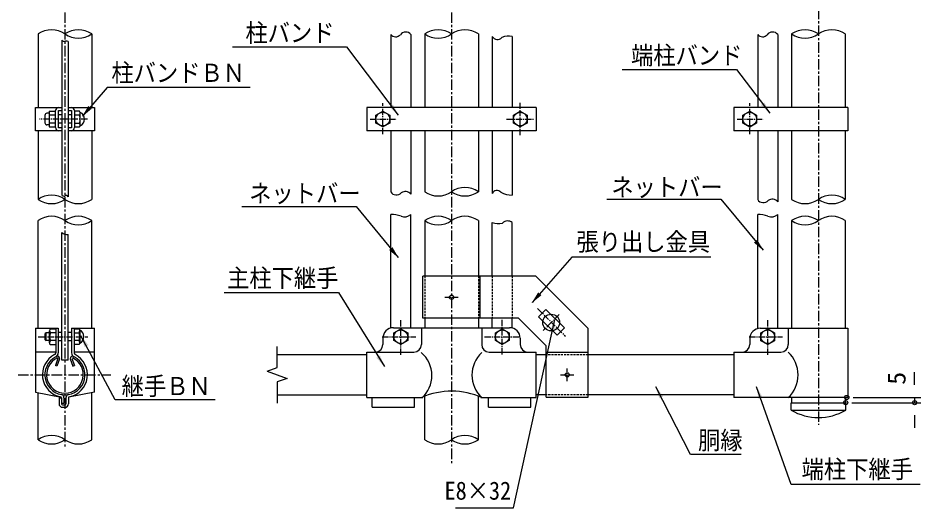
# Model space of a CAD drawing. Units: millimetres, scale not verified. Extents: x -5012 to 5012, y -3544 to 3544.
# Drawn here: x 1459 to 3612, y 582 to 1750 of the extents above; entities that cross this region are included whole.
import ezdxf
from ezdxf.enums import TextEntityAlignment as Align

# ---------------------------------------------------------------- set-up
doc = ezdxf.new("R2010")
doc.units = ezdxf.units.MM
doc.header["$LTSCALE"] = 20
doc.header["$PDMODE"] = 32
doc.header["$PDSIZE"] = 10
for name, pattern in [('USER1', [1.125, 0.75, -0.125, 0.125, -0.125]), ('USER2', [2, 1.25, -0.25, 0.25, -0.25]), ('USER3', [0.375, 0.25, -0.125])]:
    doc.linetypes.add(name, pattern=pattern)
for name, color, linetype, lineweight in [('0-1_8部品', 7, 'Continuous', 25), ('0-4_5寸法', 1, 'Continuous', 25), ('0-8_7詳細', 7, 'Continuous', 25)]:
    doc.layers.add(name, color=color, linetype=linetype, lineweight=lineweight)
doc.layers.add('0-5_DEFPOINTS', color=7, linetype='Continuous')
doc.styles.add('ＭＳ ゴシック', font='')
doc.styles.get('ＭＳ ゴシック').set_extended_font_data('MS Gothic')

msp = doc.modelspace()

# ---------------------------------------------------------------- linework, layer by layer
at = {"layer": '0-1_8部品', "color": 1, "linetype": 'USER1'}
for p, q in [((2697.88, 1057.51), (2764.32, 991.08)), ((2749.74, 1042.93), (2711.21, 1004.4))]:
    msp.add_line(p, q, dxfattribs=at)
at = {"layer": '0-1_8部品'}
for p, q in [((2717.84, 1055.23), (2700.16, 1037.55)), ((2700.16, 1037.55), (2744.36, 993.36))]:
    msp.add_line(p, q, dxfattribs=at)
msp.add_lwpolyline([(2717.84, 1055.23), (2762.04, 1011.04), (2744.36, 993.36)], dxfattribs=at)
at = {"layer": '0-4_5寸法'}
for p, q in [((3597.2, 875.12), (3597.2, 905.12)), ((3450.29, 845.12), (3612.2, 845.12)), ((3597.2, 845.12), (3597.2, 832.62)), ((3447.79, 832.62), (3612.2, 832.62)), ((3597.2, 802.62), (3597.2, 772.62))]:
    msp.add_line(p, q, dxfattribs=at)
for points in [[(1970.12, 1681.01), (2242.55, 1681.01), (2365.9, 1518.27)], [(2900.01, 1627.36), (3172.44, 1627.36), (3251.69, 1523.35)], [(2012.27, 1584.49), (1671.54, 1584.49), (1612.5, 1515.54)], [(2862.77, 1317.61), (3135.2, 1317.61), (3235.78, 1196.21)], [(1992.73, 1300.06), (2265.16, 1300.06), (2365.74, 1178.66)], [(3111.46, 1179.78), (2779.81, 1179.78), (2684.92, 1071.29)], [(1950.65, 1095.45), (2223.08, 1095.45), (2332.82, 918.77)], [(2502.66, 581.73), (2640.42, 581.73), (2739.5, 1031.18)], [(1929.37, 839.36), (1690.68, 839.36), (1609.08, 992.19)], [(3183.32, 708.76), (3062.38, 708.76), (2980.36, 870.3)], [(3610.36, 637.35), (3302.55, 637.35), (3220.3, 870.19)]]:
    msp.add_lwpolyline(points, dxfattribs=at)
for points in [[(1611.2, 1514.02), (1626.75, 1540.2), (1634.67, 1533.42)], [(2367.11, 1516.67), (2344.84, 1537.43), (2353.14, 1543.73)], [(3252.9, 1521.76), (3230.58, 1542.47), (3238.87, 1548.78)], [(3237.05, 1194.67), (3213.9, 1214.45), (3221.92, 1221.09)], [(2367.02, 1177.12), (2343.87, 1196.9), (2351.89, 1203.55)], [(2683.6, 1069.79), (2699.43, 1095.8), (2707.27, 1088.94)], [(2739.94, 1033.13), (2738.44, 1002.72), (2728.28, 1005.01)], [(1608.13, 993.96), (1626.86, 969.95), (1617.67, 965.04)], [(2333.88, 917.07), (2313.63, 939.81), (2322.48, 945.3)], [(2979.45, 872.08), (2997.68, 847.69), (2988.39, 842.97)], [(3219.63, 872.08), (3234.54, 845.53), (3224.71, 842.06)]]:
    msp.add_solid(points, dxfattribs=at)
at = {"layer": '0-5_DEFPOINTS'}
for p in [(3435.29, 845.12), (3432.79, 832.62), (3597.2, 832.62)]:
    msp.add_point(p, dxfattribs=at)
at = {"layer": '0-8_7詳細', "color": 1, "linetype": 'USER2'}
for p, q in [((1570.92, 2243.25), (1570.92, 723.53)), ((2492.79, 2243.25), (2492.79, 683.57)), ((3367.79, 2252.02), (3367.79, 779.59)), ((1459.12, 899.3), (1680.1, 899.3))]:
    msp.add_line(p, q, dxfattribs=at)
at = {"layer": '0-8_7詳細'}
for p, q in [((1506.91, 1711.76), (1506.91, 1536.63)), ((1634.92, 1711.76), (1634.92, 1536.63)), ((2347.9, 1710.77), (2347.9, 1536.63)), ((2395.77, 1710.77), (2395.77, 1536.63)), ((2428.78, 1711.76), (2428.78, 1536.63)), ((2428.78, 1711.76), (2428.78, 1536.63)), ((2556.79, 1711.76), (2556.79, 1536.63)), ((2589.8, 1705.73), (2589.8, 1536.63)), ((2637.68, 1705.73), (2637.68, 1536.63)), ((3222.9, 1710.76), (3222.9, 1536.62)), ((3270.77, 1710.76), (3270.77, 1536.62)), ((3303.78, 1711.75), (3303.78, 1536.62)), ((3431.79, 1711.75), (3431.79, 1536.62)), ((1563.36, 1696.97), (1563.36, 1328.55)), ((1578.48, 1693.7), (1578.48, 1323.64)), ((1548.24, 1536.63), (1563.36, 1536.63)), ((1548.24, 1536.63), (1563.36, 1536.63)), ((1548.24, 1488.75), (1548.24, 1529.07)), ((1578.48, 1536.63), (1593.59, 1536.63)), ((1578.48, 1529.57), (1586.54, 1529.57)), ((1593.59, 1529.07), (1593.59, 1488.75)), ((1593.6, 1536.63), (1641.22, 1536.63)), ((1641.22, 1536.63), (1641.22, 1481.19)), ((2694.37, 1536.63), (2694.37, 1481.19)), ((3438.09, 1536.62), (3438.09, 1481.19)), ((1523.04, 1517.73), (1523.04, 1500.09)), ((1533.12, 1522.77), (1528.08, 1522.77)), ((1533.12, 1527.81), (1548.24, 1527.81)), ((1533.12, 1527.81), (1533.12, 1490.01)), ((1548.24, 1518.35), (1533.31, 1518.35)), ((1563.36, 1518.99), (1555.29, 1518.99)), ((1586.54, 1518.99), (1578.48, 1518.99)), ((1605.52, 1527.81), (1593.6, 1527.81)), ((1605.94, 1518.36), (1593.6, 1518.36)), ((1607.45, 1524.46), (1605.52, 1527.81)), ((1607.45, 1493.36), (1607.45, 1524.46)), ((2312.62, 1518.37), (2329, 1527.82)), ((2312.62, 1499.45), (2312.62, 1518.37)), ((2329, 1527.82), (2345.38, 1518.37)), ((2345.38, 1518.37), (2345.38, 1499.45)), ((2640.2, 1518.37), (2656.58, 1527.82)), ((2640.2, 1499.45), (2640.2, 1518.37)), ((2656.58, 1527.82), (2672.96, 1518.37)), ((2672.96, 1518.37), (2672.96, 1499.45)), ((1533.12, 1495.05), (1528.08, 1495.05)), ((1533.12, 1495.05), (1528.08, 1495.05)), ((1533.12, 1490.01), (1548.24, 1490.01)), ((1548.24, 1499.47), (1533.31, 1499.47)), ((1563.36, 1498.83), (1555.29, 1498.83)), ((1586.54, 1498.83), (1578.48, 1498.83)), ((1586.54, 1488.25), (1578.48, 1488.25)), ((1593.6, 1499.46), (1605.94, 1499.46)), ((2329, 1490), (2312.62, 1499.45)), ((2345.38, 1499.45), (2329, 1490)), ((2656.58, 1490), (2640.2, 1499.45)), ((2672.96, 1499.45), (2656.58, 1490)), ((1506.91, 1481.19), (1506.91, 1317.42)), ((1563.36, 1481.19), (1548.24, 1481.19)), ((1593.59, 1481.19), (1578.48, 1481.19)), ((1641.22, 1481.19), (1593.6, 1481.19)), ((1634.92, 1481.19), (1634.92, 1317.42)), ((2694.37, 1481.19), (2291.2, 1481.19)), ((2347.9, 1481.19), (2347.9, 1335.22)), ((2395.77, 1481.19), (2395.77, 1330.03)), ((2428.78, 1481.19), (2428.78, 1335.72)), ((2556.79, 1481.19), (2556.79, 1335.72)), ((2589.8, 1481.19), (2589.8, 1331.52)), ((2637.68, 1481.19), (2637.68, 1327.81)), ((3438.09, 1481.19), (3166.2, 1481.19)), ((3222.9, 1481.19), (3222.9, 1316.92)), ((3270.77, 1481.19), (3270.77, 1311.73)), ((3303.78, 1481.19), (3303.78, 1317.42)), ((3431.79, 1481.19), (3431.79, 1317.42)), ((2347.9, 1011.43), (2347.9, 1281.36)), ((2395.77, 1011.43), (2395.77, 1281.36)), ((3222.9, 1010.17), (3222.9, 1281.36)), ((3222.9, 1010.17), (3222.9, 1281.36)), ((3270.77, 1010.17), (3270.77, 1281.36)), ((3270.77, 1010.17), (3270.77, 1281.36)), ((1506.91, 1010.17), (1506.91, 1267.02)), ((1634.92, 1010.17), (1634.92, 1267.02)), ((2428.78, 1267.02), (2428.78, 1134.29)), ((2556.79, 1267.02), (2556.79, 1134.29)), ((2589.8, 1134.29), (2589.8, 1262.1)), ((2637.68, 1134.29), (2637.68, 1262.1)), ((3303.78, 1267.02), (3303.78, 1010.17)), ((3303.78, 1267.02), (3303.78, 1010.17)), ((3431.79, 1267.02), (3431.79, 1010.17)), ((3431.79, 1267.02), (3431.79, 1010.17)), ((1563.36, 933.98), (1563.36, 1238.84)), ((1578.48, 933.98), (1578.48, 1233.68)), ((2693.59, 1134.29), (2424.54, 1134.29)), ((2561.04, 1034.29), (2561.04, 1134.29)), ((2693.59, 1134.29), (2818.61, 1009.29)), ((2428.78, 1034.29), (2428.78, 1011.43)), ((2556.79, 1034.29), (2556.79, 1011.43)), ((2556.79, 1034.29), (2556.79, 1011.43)), ((2589.8, 1011.43), (2589.8, 1034.29)), ((2589.8, 1011.43), (2589.8, 1034.29)), ((2637.68, 1011.43), (2637.68, 1034.29)), ((2637.68, 1011.43), (2637.68, 1034.29)), ((2652.17, 1034.29), (2718.61, 967.86)), ((1500.61, 1010.17), (1554.92, 1010.17)), ((1524.05, 982.59), (1524.05, 997.44)), ((1524.05, 982.59), (1524.05, 997.44)), ((1534.13, 999.45), (1526.06, 999.46)), ((1534.13, 999.45), (1526.06, 999.46)), ((1534.13, 975.44), (1534.13, 1004.02)), ((1534.13, 975.44), (1534.13, 1004.02)), ((1549.25, 999.46), (1536.19, 999.46)), ((1536.55, 1008.91), (1549.25, 1008.91)), ((1549.12, 1010.17), (1549.12, 951.66)), ((1554.92, 1010.17), (1554.92, 951.52)), ((1563.36, 1000.09), (1554.92, 1000.09)), ((1586.92, 1000.09), (1578.48, 1000.09)), ((1586.92, 1010.17), (1586.92, 951.52)), ((1586.92, 1010.17), (1586.92, 951.52)), ((1586.92, 1010.17), (1641.22, 1010.17)), ((1592.71, 1010.17), (1592.71, 951.66)), ((1592.71, 1010.17), (1592.71, 951.66)), ((1592.71, 999.46), (1604.68, 999.46)), ((1604.26, 1008.91), (1606.19, 1005.56)), ((1606.19, 1005.56), (1606.19, 974.46)), ((2354.2, 1011.43), (2631.38, 1011.43)), ((2355.46, 999.47), (2371.83, 1008.92)), ((2355.46, 980.56), (2355.46, 999.47)), ((2371.83, 1008.93), (2388.21, 999.47)), ((2388.21, 999.47), (2388.21, 980.56)), ((2420.85, 1011.43), (2420.85, 971.11)), ((2420.85, 1011.43), (2420.85, 971.11)), ((2564.73, 1011.43), (2564.73, 971.11)), ((2597.36, 999.47), (2613.74, 1008.92)), ((2597.36, 980.56), (2597.36, 999.47)), ((2613.74, 1008.93), (2630.12, 999.47)), ((2630.12, 999.47), (2630.12, 980.56)), ((2818.63, 845.55), (2818.61, 1009.29)), ((3229.2, 1010.17), (3438.09, 1010.17)), ((3229.2, 1010.17), (3438.09, 1010.17)), ((3295.84, 1010.17), (3295.84, 971.11)), ((3295.84, 1010.17), (3295.84, 971.11)), ((3295.85, 1010.17), (3295.85, 971.11)), ((3295.85, 1010.17), (3295.85, 971.11)), ((3438.09, 1010.17), (3438.09, 845.12)), ((1524.05, 982.59), (1526.06, 980.57)), ((1524.05, 982.59), (1526.06, 980.57)), ((1534.13, 980.57), (1526.06, 980.57)), ((1534.13, 980.57), (1526.06, 980.57)), ((1535.86, 971.11), (1549.25, 971.11)), ((1549.25, 980.57), (1536.23, 980.57)), ((1563.36, 979.93), (1554.92, 979.93)), ((1586.92, 979.93), (1578.48, 979.93)), ((1604.68, 980.56), (1592.71, 980.56)), ((1604.26, 971.11), (1592.71, 971.11)), ((1606.19, 974.46), (1604.26, 971.11)), ((2329, 986.23), (2329, 971.11)), ((2371.83, 971.1), (2355.46, 980.56)), ((2388.21, 980.56), (2371.83, 971.1)), ((2613.74, 971.1), (2597.36, 980.56)), ((2630.12, 980.56), (2613.74, 971.1)), ((2656.58, 986.23), (2656.58, 971.11)), ((3204, 984.97), (3204, 971.11)), ((3204, 984.97), (3204, 971.11)), ((3204, 984.97), (3204, 971.11)), ((3204, 984.97), (3204, 971.11)), ((1549.12, 953.47), (1500.61, 953.47)), ((1641.22, 953.47), (1592.71, 953.47)), ((2291.2, 845.12), (2291.2, 953.47)), ((2291.2, 953.47), (2403.21, 953.47)), ((2582.37, 953.47), (2694.37, 953.47)), ((2694.37, 845.12), (2694.37, 953.47)), ((2718.63, 845.55), (2718.61, 967.86)), ((2718.62, 953.04), (2818.62, 953.04)), ((3166.2, 953.47), (3278.21, 953.47)), ((3166.2, 953.47), (3166.2, 845.12)), ((1554.21, 938.06), (1548.17, 921.46)), ((1558.2, 937.22), (1551.95, 920.08)), ((1578.48, 933.98), (1563.36, 933.98)), ((1583.63, 937.22), (1589.88, 920.08)), ((1587.62, 938.06), (1593.67, 921.46)), ((2077.01, 947.18), (2291.2, 947.18)), ((2718.62, 947.17), (2694.37, 947.17)), ((3166.2, 947.17), (2818.62, 947.17)), ((1551.95, 920.08), (1548.17, 921.46)), ((1589.88, 920.08), (1593.67, 921.46)), ((2053.33, 907.92), (2100.69, 890.68)), ((2100.69, 890.68), (2077.01, 882.06)), ((2077.01, 882.06), (2077.01, 831.66)), ((1500.67, 857.5), (1561.54, 846.09)), ((1506.91, 744.33), (1506.91, 856.33)), ((1506.91, 744.33), (1506.91, 856.33)), ((1556.81, 843.86), (1556.81, 830)), ((1556.81, 843.86), (1562.6, 843.86)), ((1562.6, 844.03), (1562.6, 830)), ((1568.4, 844.16), (1568.4, 831.26)), ((1573.44, 844.16), (1573.44, 830)), ((1579.23, 844.03), (1579.23, 830)), ((1641.48, 857.5), (1579.97, 845.81)), ((1634.92, 744.33), (1634.92, 856.25)), ((1634.92, 744.33), (1634.92, 856.25)), ((2077.01, 851.42), (2291.2, 851.42)), ((2291.2, 845.12), (2423.3, 845.12)), ((2303.8, 821.69), (2303.8, 845.12)), ((2404.59, 821.69), (2404.59, 845.12)), ((2428.78, 744.33), (2428.78, 847.57)), ((2428.78, 744.33), (2428.78, 847.57)), ((2556.79, 744.33), (2556.79, 847.57)), ((2562.87, 845.12), (2694.37, 845.12)), ((2580.98, 821.69), (2580.98, 845.12)), ((2681.77, 821.69), (2681.77, 845.12)), ((2718.63, 851.42), (2694.37, 851.42)), ((2718.63, 845.55), (2818.63, 845.55)), ((3166.2, 851.42), (2818.63, 851.42)), ((3438.09, 845.12), (3166.2, 845.12)), ((3303.78, 845.12), (3303.78, 832.62)), ((3431.79, 845.12), (3431.79, 832.62)), ((1562.6, 831.26), (1568.4, 831.26)), ((1565.12, 827.48), (1570.92, 827.48)), ((1565.12, 821.69), (1570.92, 821.69)), ((2303.8, 821.69), (2404.59, 821.69)), ((2580.98, 821.69), (2681.77, 821.69)), ((3302.79, 832.62), (3432.79, 832.62)), ((3302.79, 815.12), (3302.79, 832.62)), ((3432.79, 815.12), (3432.79, 832.62)), ((3302.79, 815.12), (3432.79, 815.12))]:
    msp.add_line(p, q, dxfattribs=at)
at = {"layer": '0-8_7詳細', "color": 1, "linetype": 'USER1'}
for p, q in [((2329, 1473.05), (2329, 1546.65)), ((2329, 1473.05), (2329, 1546.65)), ((2656.58, 1470.47), (2656.58, 1547.51)), ((3204, 1473.05), (3204, 1546.65)), ((1624.47, 1508.91), (1510.19, 1508.91)), ((2298.86, 1508.91), (2361.82, 1508.91)), ((2623.51, 1508.91), (2690.94, 1508.91)), ((2623.51, 1508.91), (2690.94, 1508.91)), ((3173.86, 1508.91), (3236.82, 1508.91)), ((2476.75, 1084.29), (2508.51, 1084.29)), ((2371.83, 946.66), (2371.83, 1029.3)), ((2613.74, 947.52), (2613.74, 1031.89)), ((3246.83, 946.66), (3246.83, 1029.3)), ((1506.8, 990.01), (1625.57, 990.01)), ((2327.44, 990.01), (2407.37, 990.01)), ((2571.26, 990.01), (2652.98, 990.01)), ((3202.44, 990.01), (3282.37, 990.01)), ((2768.63, 883.73), (2768.62, 914.48)), ((2752.59, 899.29), (2784.35, 899.29))]:
    msp.add_line(p, q, dxfattribs=at)
at = {"layer": '0-8_7詳細', "color": 1, "linetype": 'USER3'}
for p, q in [((2428.78, 1134.29), (2428.78, 1034.29)), ((2556.79, 1134.29), (2556.79, 1034.29)), ((2589.8, 1134.29), (2589.8, 1034.29)), ((2637.68, 1134.29), (2637.68, 1034.29)), ((2818.62, 947.17), (2718.62, 947.17)), ((2818.63, 851.42), (2718.63, 851.42))]:
    msp.add_line(p, q, dxfattribs=at)
at = {"layer": '0-8_7詳細'}
for points in [[(1548.24, 1481.19), (1500.61, 1481.19), (1500.61, 1536.63), (1548.24, 1536.63)], [(1563.36, 1488.25), (1555.29, 1488.25), (1555.29, 1529.57), (1563.36, 1529.57)], [(1578.48, 1529.57), (1586.54, 1529.57), (1586.54, 1488.25)], [(2694.37, 1536.63), (2291.2, 1536.63), (2291.2, 1481.19)], [(3438.09, 1536.62), (3166.2, 1536.62), (3166.2, 1481.19)], [(1593.6, 1490.01), (1605.52, 1490.01), (1607.45, 1493.36)], [(2652.17, 1034.29), (2424.54, 1034.29), (2424.54, 1134.29)], [(1500.61, 1010.17), (1500.61, 899.3), (1500.61, 857.51)], [(1526.06, 980.57), (1526.06, 999.46), (1524.05, 997.44)], [(1526.06, 980.57), (1526.06, 999.46), (1524.05, 997.44)], [(1592.71, 1008.91), (1604.26, 1008.91), (1606.19, 1005.56)], [(1641.22, 857.45), (1641.22, 899.3), (1641.22, 1010.17)], [(3246.83, 971.1), (3230.46, 980.55), (3230.46, 999.47), (3246.83, 1008.92), (3263.21, 999.47)], [(3263.21, 999.47), (3263.21, 980.55), (3246.83, 971.1)], [(2053.33, 907.92), (2077.01, 916.53), (2077.01, 966.93)]]:
    msp.add_lwpolyline(points, dxfattribs=at)
msp.add_lwpolyline([(3204, 1489.99), (3187.62, 1499.45), (3187.62, 1518.36), (3204, 1527.82), (3220.38, 1518.36), (3220.38, 1499.45)], close=True, dxfattribs=at)
for centre, radius in [((2329, 1508.91), 16.38), ((2656.58, 1508.91), 16.38), ((3204, 1508.91), 16.38), ((2492.78, 1084.1), 5), ((2730.48, 1023.67), 20), ((2371.83, 990.01), 16.38), ((2613.74, 990.01), 16.38), ((3246.83, 990.01), 16.38), ((2768.63, 899.1), 5)]:
    msp.add_circle(centre, radius, dxfattribs=at)
for centre, radius, start, end in [((1538.91, 1665.99), 55.84, 55.03604, 124.9648), ((1602.92, 1665.99), 55.84, 55.03527, 124.9648), ((1602.92, 1757.52), 55.84, 235.03595, 304.96472), ((2359.58, 1719.87), 14.82, 217.93228, 318.82498), ((2383.53, 1699.9), 16.37, 41.5768, 141.3814), ((2460.79, 1665.99), 55.84, 55.03527, 124.9648), ((2460.79, 1665.99), 55.84, 55.03527, 124.9648), ((2460.79, 1757.52), 55.84, 235.03519, 304.96396), ((2460.79, 1757.52), 55.84, 235.03519, 304.96396), ((2524.79, 1665.99), 55.84, 55.03527, 124.96403), ((2524.79, 1665.99), 55.84, 55.03527, 124.96403), ((2602.54, 1713.55), 14.95, 211.55655, 315.06119), ((2628.88, 1673.17), 33.73, 74.87911, 117.84243), ((3234.58, 1719.87), 14.82, 217.93228, 318.82498), ((3258.53, 1699.9), 16.37, 41.5768, 141.3814), ((3335.79, 1665.99), 55.84, 55.03527, 124.9648), ((3335.79, 1757.52), 55.84, 235.03519, 304.96396), ((3399.79, 1665.99), 55.84, 55.03527, 124.96403), ((1570.03, 1703.41), 9.27, 223.96289, 272.47824), ((1573.86, 1683.27), 11.4, 66.12931, 107.4964), ((1555.8, 1529.07), 7.56, 90, 180), ((1586.04, 1529.07), 7.56, 0.00008, 90), ((1586.04, 1529.07), 7.56, 0.00008, 90), ((1528.08, 1517.73), 5.04, 90, 180), ((1577.51, 1528.65), 30.24, 340.09047, 352.02042), ((1577.22, 1508.91), 30.24, 341.79012, 18.20988), ((1600.17, 1508.91), 17.36, 294.79445, 65.20555), ((1528.08, 1500.09), 5.04, 180, 270), ((1555.8, 1488.75), 7.56, 180, 270), ((1586.04, 1488.75), 7.56, 270, 0.00008), ((1577.51, 1489.16), 30.24, 7.97958, 19.90953), ((2361.25, 1343.68), 15.8, 212.35681, 317.28018), ((2382.7, 1318.8), 17.24, 40.66016, 124.80574), ((2460.79, 1381.48), 55.84, 235.03519, 304.96396), ((2524.79, 1289.96), 55.84, 55.03527, 124.96403), ((2524.79, 1381.48), 55.84, 235.03565, 304.96472), ((2601.04, 1326.28), 12.4, 40.30405, 155.03916), ((1538.92, 1271.66), 55.84, 55.03572, 124.9648), ((1538.92, 1363.18), 55.84, 235.03519, 304.96396), ((1568.21, 1330.63), 5.28, 203.16711, 300.64392), ((1568.21, 1330.63), 5.28, 203.16711, 300.64392), ((1573.65, 1321.67), 5.21, 22.22392, 121.93508), ((1573.65, 1321.67), 5.21, 22.22392, 121.93508), ((1602.92, 1363.18), 55.84, 235.03565, 304.96472), ((2634.9, 1376.31), 48.58, 239.85248, 273.28009), ((3236.25, 1325.38), 15.8, 212.35681, 317.28018), ((3257.7, 1300.5), 17.24, 40.66016, 124.80574), ((3335.79, 1363.18), 55.84, 235.03519, 304.96396), ((3399.79, 1271.65), 55.84, 55.03527, 124.96403), ((3399.79, 1363.18), 55.84, 235.03565, 304.96472), ((1538.91, 1221.26), 55.84, 55.03604, 124.9648), ((1602.92, 1221.26), 55.84, 55.03527, 124.9648), ((2351.33, 1226.64), 54.83, 67.48728, 93.59574), ((2380.84, 1297.81), 22.22, 247.47162, 312.22592), ((2460.79, 1221.26), 55.84, 55.03527, 124.9648), ((2524.79, 1221.26), 55.84, 55.03527, 124.96403), ((3226.34, 1226.64), 54.83, 67.48728, 93.59574), ((3226.34, 1226.64), 54.83, 67.48728, 93.59574), ((3255.84, 1297.81), 22.22, 247.47162, 312.22592), ((3255.84, 1297.81), 22.22, 247.47162, 312.22592), ((3335.79, 1221.26), 55.84, 55.03527, 124.9648), ((3335.79, 1221.26), 55.84, 55.03527, 124.9648), ((3399.79, 1221.26), 55.84, 55.03527, 124.96403), ((3399.79, 1221.26), 55.84, 55.03527, 124.96403), ((1602.92, 1312.79), 55.84, 235.03595, 304.96472), ((2460.79, 1312.79), 55.84, 235.03519, 304.96396), ((2604.19, 1303.89), 44.2, 251.00098, 283.15741), ((2626.67, 1248.24), 17.7, 51.54242, 134.55282), ((3335.79, 1312.78), 55.84, 235.03519, 304.96396), ((3335.79, 1312.78), 55.84, 235.03519, 304.96396), ((1575.03, 1248.33), 15.05, 219.10767, 283.23227), ((1575.03, 1248.33), 15.05, 219.10767, 283.23227), ((1556.35, 990.05), 22.25, 155.13922, 205.56632), ((1556.35, 990.05), 22.25, 155.13922, 205.56632), ((1540.41, 1004.02), 6.23, 128.28281, 228.08991), ((1540.41, 1004.02), 6.23, 128.28281, 228.08991), ((1576.25, 1009.76), 30.24, 340.09047, 352.02042), ((1576.25, 1009.76), 30.24, 340.09047, 352.02042), ((1575.96, 990.01), 30.24, 341.79012, 18.20988), ((1598.91, 990.01), 17.36, 294.79445, 65.20555), ((2354.2, 986.23), 25.2, 90, 180), ((2631.38, 986.23), 25.2, 0, 90), ((3229.2, 984.97), 25.2, 90, 180), ((3229.2, 984.97), 25.2, 90, 180), ((1539.92, 975.44), 5.94, 127.27246, 226.81137), ((1539.92, 975.44), 5.94, 127.27246, 226.81137), ((1576.25, 970.27), 30.24, 7.97958, 19.90953), ((2311.36, 971.11), 17.64, 270, 0), ((2403.21, 971.11), 17.64, 270, 0), ((2403.21, 971.11), 17.64, 270, 0), ((2582.37, 971.11), 17.64, 180, 270), ((2674.22, 971.11), 17.64, 180, 270), ((3186.36, 971.11), 17.64, 270, 0), ((3278.21, 971.11), 17.64, 270, 0), ((1544.08, 951.66), 5.04, 297.1347, 0), ((1544.08, 951.66), 5.04, 297.1347, 0), ((1544.08, 951.52), 10.84, 297.19772, 0), ((1544.08, 951.52), 10.84, 297.19772, 0), ((1597.75, 951.52), 10.84, 180, 242.80017), ((1597.75, 951.66), 5.04, 180, 242.86319), ((2374.28, 897.39), 71.66, 311.4312, 49.66173), ((2614.84, 898.56), 73.23, 133.11304, 226.84253), ((3244.84, 898.92), 74.47, 313.23703, 46.77007), ((1570.92, 899.3), 53.8, 117.13473, 258.90888), ((1570.92, 899.3), 47.88, 117.19772, 270.00128), ((1570.92, 899.3), 43.84, 114.33505, 65.82558), ((1553.28, 938.31), 5.04, 349.34531, 107.95501), ((1570.92, 899.3), 47.88, 270.00128, 62.80055), ((1570.92, 899.3), 53.8, 281.09585, 62.86295), ((1588.55, 938.28), 5.04, 65.55103, 190.6546), ((1588.55, 938.28), 5.04, 65.55103, 190.6546), ((1560.08, 844.03), 2.52, 0, 78.90917), ((1560.08, 844.16), 8.31, 0, 78.88393), ((1581.75, 844.16), 8.31, 101.12048, 180), ((1581.75, 844.03), 2.52, 101.09534, 180), ((2492.79, 680.94), 179.13, 66.04205, 113.37577), ((1565.12, 830), 8.31, 180, 270), ((1565.12, 830), 2.52, 180, 270), ((1570.92, 830), 8.31, 270, 0), ((1570.92, 830), 2.52, 270, 0), ((3367.79, 924.02), 126.83, 239.16865, 300.83135), ((1538.92, 698.56), 55.84, 55.03572, 124.9648), ((1538.92, 698.56), 55.84, 55.03572, 124.9648), ((2524.79, 698.56), 55.84, 55.03527, 124.96403), ((2524.79, 698.56), 55.84, 55.03527, 124.96403), ((1538.92, 790.09), 55.84, 235.03519, 304.96396), ((1538.92, 790.09), 55.84, 235.03519, 304.96396), ((1602.92, 790.09), 55.84, 235.03565, 304.96472), ((1602.92, 790.09), 55.84, 235.03565, 304.96472), ((2460.79, 790.09), 55.84, 235.03519, 304.96396), ((2460.79, 790.09), 55.84, 235.03519, 304.96396), ((2524.79, 790.09), 55.84, 235.03565, 304.96472), ((2524.79, 790.09), 55.84, 235.03565, 304.96472)]:
    msp.add_arc(centre, radius, start, end, dxfattribs=at)

# ---------------------------------------------------------------- texts
at = {"layer": '0-4_5寸法', "color": 3, "style": 'ＭＳ ゴシック', "width": 0.9}
for s, p in [('柱バンド', (2001.24, 1679.9)), ('端柱バンド', (2920.88, 1626.24)), ('柱バンドＢＮ', (1681.74, 1584.6)), ('ネットバー', (2010.36, 1297.13)), ('ネットバー', (2873.9, 1311.94)), ('張り出し金具', (2790.7, 1181.72)), ('主柱下継手', (1957.57, 1095.28)), ('継手ＢＮ', (1706.25, 837.64)), ('胴縁', (3080.69, 708.53)), ('端柱下継手', (3327.62, 639.46)), ('E8×32', (2476.12, 588.41))]:
    msp.add_text(s, height=43.26, dxfattribs=at).set_placement(p, align=Align.BOTTOM_LEFT)
at = {"layer": '0-4_5寸法', "color": 3, "style": 'ＭＳ ゴシック', "width": 1.05}
msp.add_text('5', height=43.26, rotation=90, dxfattribs=at).set_placement((3588.46, 875.38), align=Align.BOTTOM_LEFT)

doc.saveas('drawing.dxf')
